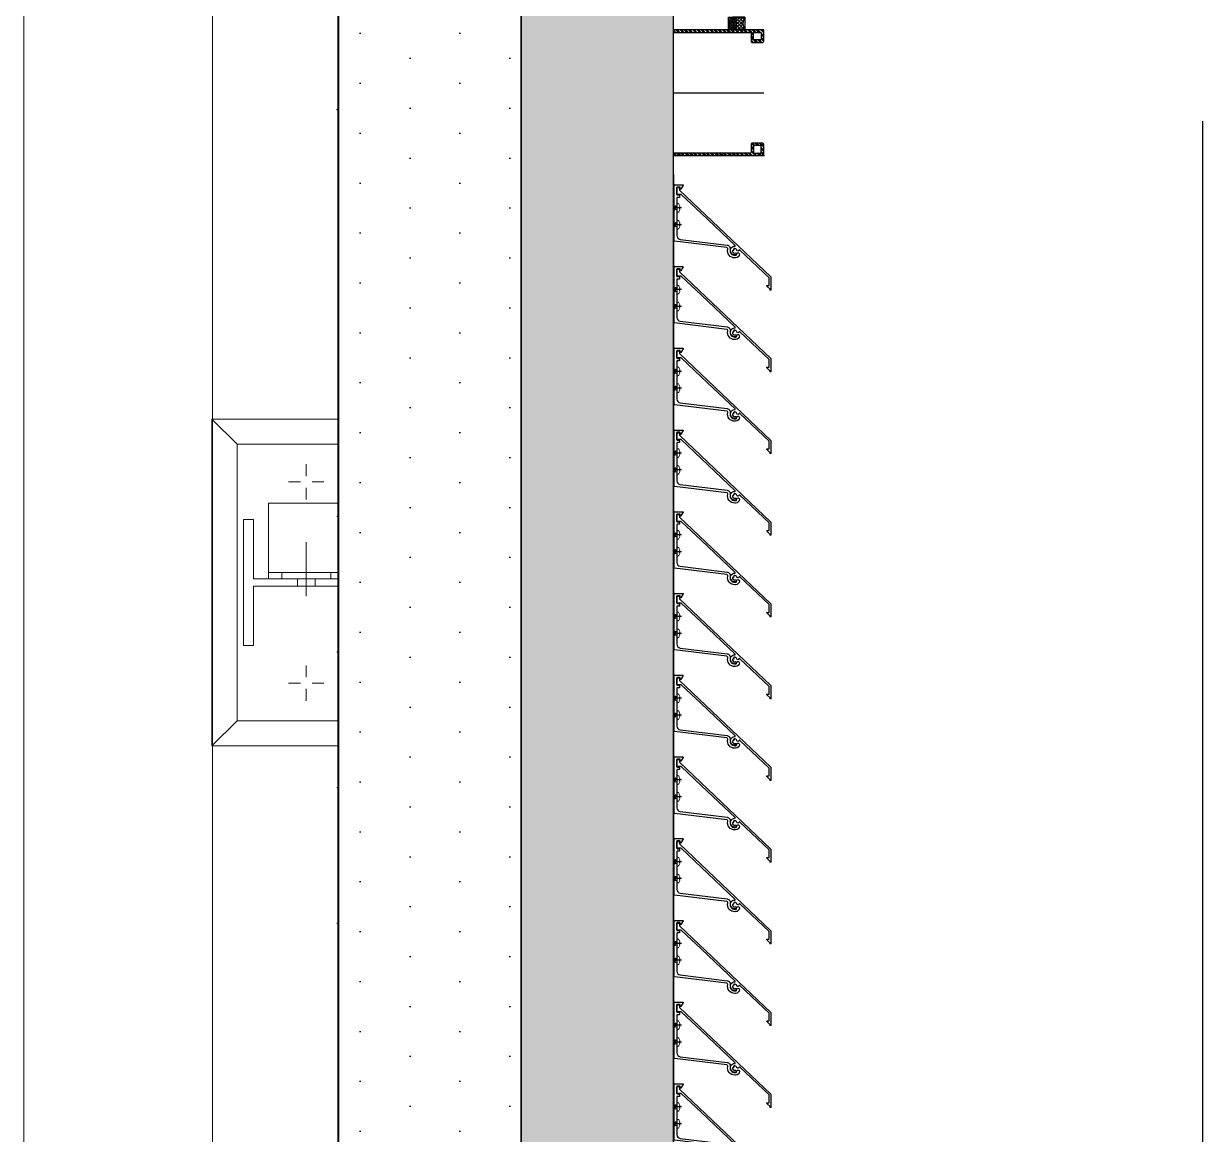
# Model space of a CAD drawing. Header units: millimetres. Extents: x 652937 to 1670132, y 1473552 to 2851037.
# Drawn here: x 720140 to 721077, y 1479190 to 1480074 of the extents above; entities that cross this region are included whole.
import ezdxf
from ezdxf.enums import TextEntityAlignment as Align

# ---------------------------------------------------------------- set-up
doc = ezdxf.new("R2010")
doc.units = ezdxf.units.MM
doc.set_wipeout_variables(frame=1)
for name, pattern in [('CENTER', [50.8, 31.75, -6.35, 6.35, -6.35]), ('HIDDEN', [0.375, 0.25, -0.125]), ('TA_GL_005.00000', [13.75, 5, -1.25, 1.25, -1.25, 5]), ('XKITLINE00', [0]), ('XKITLINE02', [4, 2, -2])]:
    doc.linetypes.add(name, pattern=pattern)
for name, color, linetype in [('000 - 0_SYM_DWG_GRID-BUBBLE_MAIN_COLOR_1', 7, 'Continuous'), ('000 - 0_SYM_DWG_GRIDLINE_MAIN_COLOR_251', 7, 'Continuous'), ('000 - EXISTING_PRECAST_MAIN_COLOR_1', 7, 'Continuous'), ('000 - STRUCTURE_STEEL_ACCESORIES_SUB_COLOR_3', 7, 'Continuous'), ('010 - ASPG_ACCESSORIES_CUT_COLOR_1', 7, 'Continuous'), ('010 - ASPG_ACCESSORIES_HATCH_', 7, 'Continuous'), ('010 - ASPG_ACCESSORIES_MAIN_COLOR_1', 7, 'Continuous'), ('010 - ASPG_ACCESSORIES_SUB_COLOR_1', 7, 'Continuous'), ('010 - ASPG_EXTR_MAIN_COLOR_2', 7, 'Continuous'), ('010 - ASPG_FLASHING_HATCH_', 7, 'Continuous'), ('010 - ASPG_FLASHING_MAIN_COLOR_2', 7, 'Continuous'), ('010 - ASPG_FLASHING_MAIN_COLOR_4', 7, 'Continuous'), ('010 - ASPG_FLASHING_WIPEOUT_', 7, 'Continuous'), ('010 - ASPG_FLASING_WIPEOUT_', 7, 'Continuous'), ('010 - ASPG_FRAMING_CUT_COLOR_4', 7, 'Continuous'), ('010 - ASPG_FRAMING_HATCH_', 7, 'Continuous'), ('010 - ASPG_FRAMING_MAIN_COLOR_2', 7, 'Continuous'), ('010 - ASPG_FRAMING_SUB_COLOR_2', 7, 'Continuous'), ('010 - ASPG_FRAMING_WIPEOUT_', 7, 'Continuous'), ('BOLT & SCREW', 7, 'Continuous'), ('Center Line', 7, 'CENTER'), ('TEXT', 7, 'Continuous'), ('tube-stopper', 7, 'Continuous')]:
    doc.layers.add(name, color=color, linetype=linetype)
for name, color, linetype, plot in [('000 - STRUCTURE_STEEL_ACCESORIES_DEF_SUB', 7, 'Continuous', False), ('010 - ASPG_ACCESSORIES_DEF_SUB', 7, 'Continuous', False), ('010 - ASPG_EXTR_DEF_SUB', 7, 'Continuous', False), ('010 - ASPG_FRAMING_DEF_SUB', 7, 'Continuous', False)]:
    doc.layers.add(name, color=color, linetype=linetype, plot=plot)
for name, color, linetype, lineweight in [('12-GRID', 7, 'CENTER', 13), ('9-SCREW', 7, 'Continuous', 9), ('A-010-M_LINE', 7, 'Continuous', 9), ('A-WALL', 7, 'Continuous', 25), ('Bolt', 7, 'Continuous', 0), ('Part', 7, 'Continuous', 0), ('SCREW', 7, 'Continuous', 5)]:
    doc.layers.add(name, color=color, linetype=linetype, lineweight=lineweight)
doc.styles.add('Arial', font='arial.ttf')
doc.styles.add('TA', font='', dxfattribs={"height": 4.5})
doc.styles.get('TA').set_extended_font_data('Cordia New')

# ---------------------------------------------------------------- blocks, each defined once
blk = doc.blocks.new('1')
at = {"layer": 'A-010-M_LINE', "color": 7}
blk.add_line((274197.99, -51980.53), (278073.16, -51980.53), dxfattribs=at)
blk = doc.blocks.new('3')
at = {"layer": 'Bolt', "color": 7, "linetype": 'XKITLINE00', "lineweight": 0}
for p, q in [((-180.7792, -57.0434), (-180.7792, -57.0901)), ((-179.9792, -57.0434), (-179.9792, -57.0901)), ((-180.8492, -57.1134), (-180.8026, -57.1134)), ((-180.7792, -57.1834), (-180.7792, -57.1368)), ((-180.7092, -57.1134), (-180.7558, -57.1134)), ((-180.0492, -57.1134), (-180.0026, -57.1134)), ((-179.9792, -57.1834), (-179.9792, -57.1368)), ((-179.9092, -57.1134), (-179.9558, -57.1134)), ((-180.5292, -57.6009), (-180.5292, -57.6475)), ((-180.5292, -57.6009), (-180.5292, -57.6475)), ((-180.2292, -57.6009), (-180.2292, -57.6475)), ((-180.2292, -57.6009), (-180.2292, -57.6475)), ((-180.5992, -57.6709), (-180.5526, -57.6709)), ((-180.5992, -57.6709), (-180.5526, -57.6709)), ((-180.5292, -57.7409), (-180.5292, -57.6942)), ((-180.5292, -57.7409), (-180.5292, -57.6942)), ((-180.4592, -57.6709), (-180.5058, -57.6709)), ((-180.4592, -57.6709), (-180.5058, -57.6709)), ((-180.2992, -57.6709), (-180.2526, -57.6709)), ((-180.2992, -57.6709), (-180.2526, -57.6709)), ((-180.2292, -57.7409), (-180.2292, -57.6942)), ((-180.2292, -57.7409), (-180.2292, -57.6942)), ((-180.1592, -57.6709), (-180.2058, -57.6709)), ((-180.1592, -57.6709), (-180.2058, -57.6709))]:
    blk.add_line(p, q, dxfattribs=at)
at = {"layer": 'Bolt', "color": 7, "linetype": 'XKITLINE02', "lineweight": 0}
for p, q in [((-180.3642, -57.0159), (-180.3392, -57.0159)), ((-180.3942, -57.0784), (-180.3642, -57.0784)), ((-180.4338, -57.1134), (-180.2192, -57.1134)), ((-180.3942, -57.1484), (-180.3642, -57.1484)), ((-180.3642, -57.2109), (-180.3392, -57.2109))]:
    blk.add_line(p, q, dxfattribs=at)
at = {"layer": 'Part', "color": 7, "lineweight": 0}
for p, q in [((-181.0292, -56.7384), (-180.9292, -56.8384)), ((-179.8292, -56.8384), (-179.7292, -56.7384)), ((-180.3392, -57.2634), (-180.3392, -56.9634))]:
    blk.add_line(p, q, dxfattribs=at)
at = {"layer": 'Part', "color": 7, "linetype": 'XKITLINE02', "lineweight": 0}
for p, q in [((-180.3642, -57.2634), (-180.3642, -56.9634)), ((-180.3942, -57.9709), (-180.3942, -57.3884)), ((-180.3642, -57.9709), (-180.3642, -57.3884)), ((-180.3642, -57.5065), (-180.3942, -57.5065))]:
    blk.add_line(p, q, dxfattribs=at)
at = {"layer": 'Part', "color": 7, "linetype": 'HIDDEN', "lineweight": 0}
for p, q in [((-180.9292, -57.3884), (-181.0292, -57.4884)), ((-179.7292, -57.4884), (-179.8292, -57.3884))]:
    blk.add_line(p, q, dxfattribs=at)
at = {"layer": 'Part', "color": 7, "linetype": 'HIDDEN', "lineweight": 0, "ltscale": 5}
for p, q in [((-178.2567, -57.3983), (-182.5117, -57.3981)), ((-178.2567, -57.9433), (-182.5117, -57.9431))]:
    blk.add_line(p, q, dxfattribs=at)
at = {"layer": 'Part', "color": 7, "linetype": 'XKITLINE00', "lineweight": 0}
blk.add_line((-182.5017, -57.9829), (-182.5017, -57.9831), dxfattribs=at)
at = {"layer": 'Part', "color": 7, "lineweight": 0}
for points in [[(-179.7292, -57.3599), (-179.7292, -56.7384), (-181.0292, -56.7384), (-181.0292, -57.3599)], [(-180.3642, -56.9634), (-180.0642, -56.9634), (-180.0642, -57.2634), (-180.3642, -57.2634)], [(-178.2567, -57.9829), (-178.2566, -57.3583), (-182.5117, -57.3581), (-182.5117, -57.9831), (-178.2567, -57.9833)]]:
    blk.add_lwpolyline(points, dxfattribs=at)
for points in [[(-180.9292, -57.3884), (-179.8292, -57.3884), (-179.8292, -56.8384), (-180.9292, -56.8384)], [(-180.1292, -56.9034), (-180.3642, -56.9034), (-180.3642, -57.3234), (-180.1292, -57.3234), (-180.1292, -57.3634), (-180.6292, -57.3634), (-180.6292, -57.3234), (-180.3942, -57.3234), (-180.3942, -56.9034), (-180.6292, -56.9034), (-180.6292, -56.8634), (-180.1292, -56.8634)]]:
    blk.add_lwpolyline(points, close=True, dxfattribs=at)
at = {"layer": 'Part', "color": 7, "linetype": 'HIDDEN', "lineweight": 0}
blk.add_lwpolyline([(-181.0292, -57.3599), (-181.0292, -57.4884), (-179.7292, -57.4884), (-179.7292, -57.3599)], dxfattribs=at)
at = {"layer": 'Part', "color": 7, "linetype": 'XKITLINE02', "lineweight": 0}
blk.add_lwpolyline([(-180.6292, -57.3884), (-180.6292, -57.9709), (-180.1292, -57.9709), (-180.1292, -57.3884)], dxfattribs=at)
blk = doc.blocks.new('*U9146')
at = {"layer": '000 - 0_SYM_DWG_GRIDLINE_MAIN_COLOR_251', "color": 7, "linetype": 'ByBlock', "ltscale": 5}
blk.add_line((30, 0), (-372.229, 0), dxfattribs=at)
at = {"color": 7, "style": 'TA', "flags": 1}
blk.add_attdef('LOCATION', (6, -6), '', height=4.5, rotation=270, dxfattribs=at)
at = {"layer": '000 - 0_SYM_DWG_GRID-BUBBLE_MAIN_COLOR_1', "color": 7, "style": 'Arial'}
blk.add_attdef('GRID-HEAD', text='', height=4, rotation=270, dxfattribs=at).set_placement((56.875, 0), align=Align.MIDDLE_CENTER)
blk = doc.blocks.new('W-1-PP18-ST_ENT3_REV02_20260413-040446_PP18_ENT_3_Y_DIMS')
at = {"layer": '000 - 0_SYM_DWG_GRIDLINE_MAIN_COLOR_251', "color": 7, "linetype": 'TA_GL_005.00000', "xscale": 50.00000000000017, "yscale": 50.00000000000017, "zscale": 50.00000000000017, "rotation": 90}
blk.add_blockref('*U9146', (20750, 1155.78), dxfattribs=at)
blk = doc.blocks.new('W-1-PP18-ST_ENT3_REV02_20260413-050421_PP18_ENT3_MAIN_PLAN')
at = {"layer": 'TEXT'}
h = blk.add_hatch(dxfattribs=at)
h.set_pattern_fill('ANSI34', scale=21.831008, angle=305.769)
h.set_pattern_definition([(230.0083, (16484.82, -22407.65), (318.622, -267.277), []), (230.0083, (16387.17, -22416.2), (318.622, -267.277), []), (230.0083, (16289.52, -22424.77), (318.622, -267.277), []), (230.0083, (16191.87, -22433.32), (318.622, -267.277), [])])
h.paths.add_polyline_path([(8351.91, -15550.1), (8350.22, 1004.77), (20060.18, 1006.6), (20061.88, -15548.27)], flags=16)
h.paths.add_polyline_path([(8201.93, -15700.13), (8201.11, 1155.65), (20210.65, 1155.93), (20211.47, -15699.85)])
at = {"layer": '000 - EXISTING_PRECAST_MAIN_COLOR_1', "color": 7, "linetype": 'XKITLINE00', "lineweight": 0}
blk.add_line((20170.5, -13449.86), (20170.5, -12594), dxfattribs=at)
at = {"layer": 'A-WALL', "color": 7, "lineweight": 13}
blk.add_lwpolyline([(20062.22, 1006.47), (20062.22, -15549.89), (8352.6, -15549.94), (8350.22, 1004.77)], close=True, dxfattribs=at)
at = {"layer": 'A-WALL', "color": 7, "linetype": 'HIDDEN', "lineweight": 13, "ltscale": 8}
blk.add_lwpolyline([(20211.68, -11499.78), (20211.97, -13449.88)], dxfattribs=at)
at = {"layer": 'A-WALL', "color": 7, "lineweight": 13}
for points in [[(19962.1, -15449.97), (19962.71, -11674.81)], [(20211.95, -13449.88), (20212.02, -13899.93)]]:
    blk.add_lwpolyline(points, dxfattribs=at)
at = {"color": 7}
blk.add_blockref('W-1-PP18-ST_ENT3_REV02_20260413-040446_PP18_ENT_3_Y_DIMS', (0, 0), dxfattribs=at)
at = {"color": 7, "xscale": 200.000000000001, "yscale": 200.000000000001, "zscale": 200.000000000001, "rotation": 90}
blk.add_blockref('3', (8614.44, 23052.34), dxfattribs=at)
at = {"layer": 'A-WALL', "color": 7, "linetype": 'HIDDEN', "lineweight": 13, "ltscale": 8, "rotation": 90}
blk.add_blockref('1', (-32167.96, -289748.14), dxfattribs=at)
blk = doc.blocks.new('*U9351')
at = {"layer": '12-GRID', "color": 7, "linetype": 'CENTER'}
for p, q in [((0, -6.2), (0, 2.2)), ((-4.2, -2), (4.2, -2))]:
    blk.add_line(p, q, dxfattribs=at)
at = {"layer": 'BOLT & SCREW', "color": 7}
for p, q in [((-0.55, -1.77), (-1.77, -1.56)), ((-0.55, -2.23), (-1.77, -2.44)), ((-0.46, -1.77), (-0.88, -1.56)), ((-0.46, -2.23), (-0.88, -2.44)), ((-0.23, -1.45), (-0.44, -0.23)), ((-0.23, -1.54), (-0.44, -1.12)), ((-0.23, -2.46), (-0.44, -2.88)), ((-0.23, -2.55), (-0.44, -3.77)), ((0.23, -1.45), (0.44, -0.23)), ((0.23, -1.54), (0.44, -1.12)), ((0.44, -2.88), (0.23, -2.46)), ((0.23, -2.55), (0.44, -3.77)), ((0.46, -1.77), (0.88, -1.56)), ((0.46, -2.23), (0.88, -2.44)), ((0.55, -1.77), (1.77, -1.56)), ((0.55, -2.23), (1.77, -2.44))]:
    blk.add_line(p, q, dxfattribs=at)
for points in [[(-1.77, -1.56), (-0.88, -1.56, 0.414214), (-0.44, -1.12), (-0.44, -0.23), (0.44, -0.23), (0.44, -1.12, 0.414214), (0.88, -1.56), (1.77, -1.56), (1.77, -2.44), (0.88, -2.44, 0.414214), (0.44, -2.88), (0.44, -3.77), (-0.44, -3.77), (-0.44, -2.88, 0.414214), (-0.88, -2.44), (-1.77, -2.44)], [(0.23, -2.46, -0.414214), (0.46, -2.23), (0.55, -2.23), (0.55, -1.77), (0.46, -1.77, -0.414214), (0.23, -1.54), (0.23, -1.45), (-0.23, -1.45), (-0.23, -1.54, -0.414214), (-0.46, -1.77), (-0.55, -1.77), (-0.55, -2.23), (-0.46, -2.23, -0.414214), (-0.23, -2.46), (-0.23, -2.55), (0.23, -2.55)]]:
    blk.add_lwpolyline(points, format="xyb", close=True, dxfattribs=at)
blk.add_circle((0, -2), 3.5, dxfattribs=at)
blk = doc.blocks.new('000_ASPG_TYP_FILES_20260218-010703_FRAME_EXTR_')
at = {"layer": '010 - ASPG_FRAMING_HATCH_'}
h = blk.add_hatch(dxfattribs=at)
h.set_pattern_fill('ANSI32', scale=0.1, angle=180)
edge = h.paths.add_edge_path()
edge.add_line((2, 16), (2, 2))
edge.add_line((2, 2), (39.7, 2))
edge.add_arc((39.7, 1.7), 0.3, 0, 90, ccw=False)
edge.add_line((40, 1.7), (40, 0.3))
edge.add_arc((39.7, 0.3), 0.3, -90, 0, ccw=False)
edge.add_line((39.7, 0), (0.3, 0))
edge.add_arc((0.3, 0.3), 0.3, 180, 270, ccw=False)
edge.add_line((0, 0.3), (0, 17.7))
edge.add_arc((0.3, 17.7), 0.3, 90, 180, ccw=False)
edge.add_line((0.3, 18), (22.56, 18))
edge.add_arc((22.56, 18.5), 0.5, 270, 380.20955)
edge.add_arc((26.17, 19.83), 3.35, 182.06379, 200.20955, ccw=False)
edge.add_arc((23.58, 19.74), 0.76, 2.06379, 182.06379, ccw=False)
edge.add_arc((26.17, 19.83), 1.83, 182.06379, 447.93621)
edge.add_arc((26.26, 22.42), 0.76, 87.93621, 267.93621, ccw=False)
edge.add_arc((26.17, 19.83), 3.35, 69.79045, 87.93621, ccw=False)
edge.add_arc((27.5, 23.44), 0.5, 249.79045, 360)
edge.add_line((28, 23.44), (28, 26.68))
edge.add_line((28, 26.68), (28.5, 27.18))
edge.add_line((28.5, 27.18), (28, 27.68))
edge.add_line((28, 27.68), (28, 38.62))
edge.add_line((28, 38.62), (28.5, 39.12))
edge.add_line((28.5, 39.12), (28, 39.62))
edge.add_line((28, 39.62), (28, 42.86))
edge.add_arc((27.5, 42.86), 0.5, 0, 110.20955)
edge.add_arc((26.17, 46.47), 3.35, 272.06379, 290.20955, ccw=False)
edge.add_arc((26.26, 43.88), 0.76, 92.06379, 272.06379, ccw=False)
edge.add_arc((26.17, 46.47), 1.83, 272.06379, 537.93621)
edge.add_arc((23.58, 46.56), 0.76, 177.93621, 357.93621, ccw=False)
edge.add_arc((26.17, 46.47), 3.35, 159.79045, 177.93621, ccw=False)
edge.add_arc((22.56, 47.8), 0.5, 339.79045, 450)
edge.add_line((22.56, 48.3), (0.3, 48.3))
edge.add_arc((0.3, 48.6), 0.3, 180, 270, ccw=False)
edge.add_line((0, 48.6), (0, 60))
edge.add_arc((0.3, 60), 0.3, 90, 180, ccw=False)
edge.add_line((0.3, 60.3), (5, 60.3))
edge.add_line((5, 60.3), (5, 65))
edge.add_arc((5.3, 65), 0.3, 90, 180, ccw=False)
edge.add_line((5.3, 65.3), (30, 65.3))
edge.add_line((30, 65.3), (30, 63.6))
edge.add_arc((29.7, 63.6), 0.3, -90, 0, ccw=False)
edge.add_line((29.7, 63.3), (7.3, 63.3))
edge.add_arc((7.3, 63), 0.3, 90, 180)
edge.add_line((7, 63), (7, 58.3))
edge.add_line((7, 58.3), (2.3, 58.3))
edge.add_arc((2.3, 58), 0.3, 90, 180)
edge.add_line((2, 58), (2, 50.6))
edge.add_arc((2.3, 50.6), 0.3, 180, 270)
edge.add_line((2.3, 50.3), (29.7, 50.3))
edge.add_arc((29.7, 50), 0.3, 0, 90, ccw=False)
edge.add_line((30, 50), (30, 26.68))
edge.add_line((30, 26.68), (30, 16.3))
edge.add_arc((29.7, 16.3), 0.3, -90, 0, ccw=False)
edge.add_line((29.7, 16), (2, 16))
at = {"layer": '010 - ASPG_FRAMING_CUT_COLOR_4', "color": 7}
blk.add_lwpolyline([(2, 16), (2, 2), (39.7, 2, -0.414214), (40, 1.7), (40, 0.3, -0.414214), (39.7, 0), (0.3, 0, -0.414214), (0, 0.3), (0, 17.7, -0.414214), (0.3, 18), (22.56, 18, 0.52173), (23.03, 18.67, -0.079342), (22.82, 19.71, -1), (24.34, 19.76, 2.296346), (26.24, 21.66, -1), (26.29, 23.18, -0.079342), (27.33, 22.97, 0.52173), (28, 23.44), (28, 26.68), (28.5, 27.18), (28, 27.68), (28, 38.62), (28.5, 39.12), (28, 39.62), (28, 42.86, 0.52173), (27.33, 43.33, -0.079342), (26.29, 43.12, -1), (26.24, 44.64, 2.296346), (24.34, 46.54, -1), (22.82, 46.59, -0.079342), (23.03, 47.63, 0.52173), (22.56, 48.3), (0.3, 48.3, -0.414214), (0, 48.6), (0, 60, -0.414214), (0.3, 60.3), (5, 60.3), (5, 65, -0.414214), (5.3, 65.3), (30, 65.3), (30, 63.6, -0.414214), (29.7, 63.3), (7.3, 63.3, 0.414214), (7, 63), (7, 58.3), (2.3, 58.3, 0.414214), (2, 58), (2, 50.6, 0.414214), (2.3, 50.3), (29.7, 50.3, -0.414214), (30, 50), (30, 26.68), (30, 16.3, -0.414214), (29.7, 16)], format="xyb", close=True, dxfattribs=at)
at = {"color": 7}
for p in [(26.17, 48.47), (26.17, 21.83)]:
    blk.add_blockref('*U9351', p, dxfattribs=at)
blk = doc.blocks.new('000_ASPG_TYP_FILES_FRAMING_EXTR_BREAKLINE_TYPE_2')
at = {"layer": '010 - ASPG_FRAMING_HATCH_', "transparency": 33554585}
h = blk.add_hatch(dxfattribs=at)
h.set_pattern_fill('ANSI32', scale=0.25)
h.paths.add_polyline_path([(131, 91, 0.414214), (132, 90), (140, 90, 0.414214), (141, 91), (141, 100), (2, 100), (2, 125), (0, 125), (0, 99, 0.414214), (1, 98), (63, 98, -0.414214), (64, 97), (64, 3, -0.414214), (63, 2), (0, 2), (0, 0), (141, 0), (141, 9, 0.414214), (140, 10), (132, 10, 0.414214), (131, 9), (131, 3, -0.414214), (130, 2), (67, 2, -0.414214), (66, 3), (66, 97, -0.414214), (67, 98), (130, 98, -0.414214), (131, 97)])
h.paths.add_polyline_path([(133, 92), (133, 98), (139, 98), (139, 92)], flags=16)
h.paths.add_polyline_path([(133, 8), (139, 8), (139, 2), (133, 2)], flags=16)
at = {"layer": '010 - ASPG_FRAMING_HATCH_'}
h = blk.add_hatch(dxfattribs=at)
h.set_pattern_fill('ANSI37', scale=0.595498, angle=-90)
h.set_pattern_definition([(315, (1257419.4929, -519971.6224), (1.3369313545, 1.3369313545), []), (45, (1257419.4929, -519971.6224), (-1.3369313545, 1.3369313545), [])])
edge = h.paths.add_edge_path()
edge.add_ellipse((57.77, 105), major_axis=(0, -5), ratio=0.644482, start_angle=0, end_angle=180)
edge.add_line((57.77, 110), (62, 110))
edge.add_arc((62, 110.3), 0.3, -90, 0)
edge.add_line((62.3, 110.3), (62.3, 111))
edge.add_line((62.3, 111), (61.8, 111.5))
edge.add_line((61.8, 111.5), (62.3, 112))
edge.add_line((62.3, 112), (61.8, 112.5))
edge.add_line((61.8, 112.5), (62.3, 113))
edge.add_line((62.3, 113), (61.8, 113.5))
edge.add_line((61.8, 113.5), (62.3, 114))
edge.add_line((62.3, 114), (62.3, 115))
edge.add_line((62.3, 115), (63.3, 115))
edge.add_line((63.3, 115), (63.8, 115.5))
edge.add_line((63.8, 115.5), (64.3, 115))
edge.add_line((64.3, 115), (64.8, 115.5))
edge.add_line((64.8, 115.5), (65.3, 115))
edge.add_line((65.3, 115), (65.8, 115.5))
edge.add_line((65.8, 115.5), (66.3, 115))
edge.add_line((66.3, 115), (67, 115))
edge.add_arc((67, 115.3), 0.3, -90, 0)
edge.add_line((67.3, 115.3), (67.3, 110))
edge.add_arc((77.2, 105), 11.09, 153.20373, 206.79627)
edge.add_line((67.3, 100), (57.77, 100))
h = blk.add_hatch(dxfattribs=at)
h.set_pattern_fill('ANSI37', scale=0.595498, angle=-90)
h.set_pattern_definition([(315, (1257419.1929, -519973.9224), (1.3369313545, 1.3369313545), []), (45, (1257419.1929, -519973.9224), (-1.3369313545, 1.3369313545), [])])
edge = h.paths.add_edge_path()
edge.add_ellipse((11.53, 105), major_axis=(0, -5), ratio=0.644482, start_angle=180, end_angle=360, ccw=False)
edge.add_line((11.53, 110), (2, 110))
edge.add_arc((-7.9, 105), 11.09, -26.79627, 26.79627, ccw=False)
edge.add_line((2, 100), (11.53, 100))
h = blk.add_hatch(dxfattribs=at)
h.set_pattern_fill('HONEY', scale=0.238199, angle=-90)
h.set_pattern_definition([(270, (1257419.4425, -519993.9224), (0.65495992507, -1.1344238721), [0.7562825814, -1.5125651628]), (30, (1257419.4425, -519993.9224), (0.65495992936, 1.1344238696), [0.7562825814, -1.5125651628]), (330, (1257419.4425, -519993.9224), (1.30991985442, -2.48e-09), [-1.5125651628, 0.7562825814])])
edge = h.paths.add_edge_path()
edge.add_ellipse((11.78, 105), major_axis=(0, -5), ratio=0.644482, start_angle=0, end_angle=360, ccw=False)
h = blk.add_hatch(dxfattribs=at)
h.set_pattern_fill('HONEY', scale=0.238199, angle=-90)
h.set_pattern_definition([(270, (1257419.24324, -519991.6224), (0.65495992507, -1.1344238721), [0.7562825814, -1.5125651628]), (30, (1257419.24324, -519991.6224), (0.65495992936, 1.1344238696), [0.7562825814, -1.5125651628]), (330, (1257419.24324, -519991.6224), (1.30991985442, -2.48e-09), [-1.5125651628, 0.7562825814])])
edge = h.paths.add_edge_path()
edge.add_ellipse((57.52, 105), major_axis=(0, -5), ratio=0.644482, start_angle=0, end_angle=360)
at = {"color": 7}
blk.add_point((141, 100), dxfattribs=at)
at = {"layer": '010 - ASPG_FRAMING_CUT_COLOR_4', "color": 7}
blk.add_lwpolyline([(0, 0), (0, 2), (63, 2, 0.414214), (64, 3), (64, 97, 0.414214), (63, 98), (1, 98, -0.414214), (0, 99), (0, 125), (2, 125), (2, 100), (141, 100), (141, 91, -0.414214), (140, 90), (132, 90, -0.414214), (131, 91), (131, 97, 0.414214), (130, 98), (67, 98, 0.414214), (66, 97), (66, 3, 0.414214), (67, 2), (130, 2, 0.414214), (131, 3), (131, 9, -0.414214), (132, 10), (140, 10, -0.414214), (141, 9), (141, 0)], format="xyb", close=True, dxfattribs=at)
for points in [[(139, 98), (139, 92), (133, 92), (133, 98)], [(139, 2), (139, 8), (133, 8), (133, 2)]]:
    blk.add_lwpolyline(points, close=True, dxfattribs=at)
at = {"layer": '010 - ASPG_FRAMING_DEF_SUB', "color": 7, "transparency": 33554457}
blk.add_line((0, 50), (141, 50), dxfattribs=at)
for points in [[(54.3, 100), (67.3, 100), (67.3, 115.5), (54.3, 115.5)], [(2, 100), (15, 100), (15, 110), (2, 110)]]:
    blk.add_lwpolyline(points, close=True, dxfattribs=at)
at = {"layer": '010 - ASPG_FRAMING_SUB_COLOR_2', "color": 7}
for points in [[(57.52, 100), (67.3, 100, -0.238199), (67.3, 110), (67.3, 115.3, -0.414214), (67, 115), (66.3, 115), (65.8, 115.5), (65.3, 115), (64.8, 115.5), (64.3, 115), (63.8, 115.5), (63.3, 115), (62.3, 115), (62.3, 114), (61.8, 113.5), (62.3, 113), (61.8, 112.5), (62.3, 112), (61.8, 111.5), (62.3, 111), (62.3, 110.3, -0.414214), (62, 110), (57.52, 110)], [(11.78, 100), (2, 100, 0.238199), (2, 110), (11.78, 110)]]:
    blk.add_lwpolyline(points, format="xyb", dxfattribs=at)
at = {"layer": '010 - ASPG_FRAMING_SUB_COLOR_2', "color": 7, "extrusion": (0, 0, -1)}
blk.add_ellipse((11.78, 105), major_axis=(0, -5), ratio=0.644482, dxfattribs=at)
at = {"layer": '010 - ASPG_FRAMING_SUB_COLOR_2', "color": 7}
blk.add_ellipse((57.52, 105), major_axis=(0, -5), ratio=0.644482, dxfattribs=at)
blk = doc.blocks.new('PZG35-9D5')
at = {"layer": 'Center Line', "color": 7}
blk.add_line((0, 3.73), (0, -10.53), dxfattribs=at)
at = {"layer": 'SCREW', "color": 7}
for p, q in [((-1.4, 0), (-1.4, -1.09)), ((1.4, 0), (1.4, -0.59)), ((-1.85, -1.4), (1.85, -0.9)), ((-1.85, -1.4), (-1.4, -1.09)), ((-1.85, -1.4), (-1.4, -1.71)), ((-1.85, -2.7), (1.85, -2.2)), ((-1.85, -2.7), (-1.4, -2.39)), ((-1.85, -2.7), (-1.4, -3.01)), ((-1.85, -4), (-1.4, -3.69)), ((-1.85, -4), (-0.99, -3.88)), ((-1.85, -4), (-1.4, -4.31)), ((-1.4, -1.09), (1.4, -0.59)), ((-1.4, -1.71), (1.4, -1.21)), ((-1.4, -1.71), (-1.4, -2.39)), ((-1.4, -2.39), (1.4, -1.89)), ((-1.4, -3.01), (1.4, -2.51)), ((-1.4, -3.01), (-1.4, -3.69)), ((-1.4, -3.69), (-0.84, -3.59)), ((-1.4, -4.31), (-1.18, -4.27)), ((-1.4, -4.31), (-1.4, -8.1)), ((0, -9.5), (-1.4, -8.1)), ((0, -9.5), (1.4, -8.1)), ((0.56, -3.34), (1.4, -3.19)), ((0.71, -3.65), (1.85, -3.5)), ((0.71, -3.93), (1.4, -3.81)), ((0.71, -4.61), (1.4, -4.49)), ((0.71, -4.95), (1.85, -4.8)), ((0.71, -5.23), (1.4, -5.11)), ((1.85, -0.9), (1.4, -0.59)), ((1.85, -0.9), (1.4, -1.21)), ((1.4, -1.21), (1.4, -1.89)), ((1.85, -2.2), (1.4, -1.89)), ((1.85, -2.2), (1.4, -2.51)), ((1.4, -2.51), (1.4, -3.19)), ((1.85, -3.5), (1.4, -3.19)), ((1.85, -3.5), (1.4, -3.81)), ((1.4, -3.81), (1.4, -4.49)), ((1.85, -4.8), (1.4, -4.49)), ((1.85, -4.8), (1.4, -5.11)), ((1.4, -5.11), (1.4, -8.1))]:
    blk.add_line(p, q, dxfattribs=at)
blk.add_lwpolyline([(0, -9.5), (0.71, -5.23), (0.71, -3.6, 0.417657), (0.41, -3.3, 0.108102), (-0.84, -3.59), (-1.4, -4.7)], format="xyb", dxfattribs=at)
blk = doc.blocks.new('*U9352')
at = {"layer": 'SCREW', "color": 7}
blk.add_lwpolyline([(3.03, 1.78, 0.09906), (0.8, 2.55), (0.8, 2.27), (-0.8, 2.27), (-0.8, 2.55, 0.09906), (-3.03, 1.78, 0.266588), (-3.5, 0.96), (-3.5, 0.2, 0.414214), (-3.3, 0), (3.3, 0, 0.414214), (3.5, 0.2), (3.5, 0.96, 0.266588)], format="xyb", close=True, dxfattribs=at)
blk.add_blockref('PZG35-9D5', (0, 0), dxfattribs=at)
blk = doc.blocks.new('*U9355')
at = {"color": 7}
blk.add_point((0, 0), dxfattribs=at)
at = {"layer": '010 - ASPG_ACCESSORIES_MAIN_COLOR_1', "color": 7}
blk.add_lwpolyline([(-39.7, -0.6, 0.414214), (-40, -0.9), (-40, -7.37, 0.57735), (-39.65, -7.57), (-36.64, -5.83, 0.767327), (-36.79, -5.3), (-37.9, -5.3, -0.414214), (-38.2, -5), (-38.2, -2.8, -0.414214), (-38, -2.6), (-32.18, -2.6, -0.388879), (-31.98, -2.78), (-31.85, -4.34, 0.388879), (-31.35, -4.8), (-30.3, -4.8, 0.414214), (-30, -4.5), (-30, -2.9, -0.414214), (-29.7, -2.6), (0.41, -2.6, -0.378969), (3.39, -5.24), (7.95, -42.52, 0.446593), (11.62, -45.08, -0.489802), (16.08, -48.68), (16.06, -49.36, -0.18248), (15.8, -50.02, -0.267949), (15.33, -50.17, 1.122115), (15.1, -52.34, 0.405004), (18.06, -49.4), (18.08, -48.72, 0.489805), (11.16, -43.13, -0.446597), (9.94, -42.28), (4.87, -0.85, 0.364176), (4.57, -0.6)], format="xyb", close=True, dxfattribs=at)
at = {"layer": '010 - ASPG_EXTR_DEF_SUB', "color": 7}
for p in [(-40, -0.5), (43.44, -76.9), (43.44, -77.5)]:
    blk.add_point(p, dxfattribs=at)
at = {"layer": '010 - ASPG_EXTR_MAIN_COLOR_2', "color": 7}
blk.add_lwpolyline([(11.37, -48.15), (11.47, -47.44), (12.18, -47.56), (12.29, -46.79, -0.535538), (14.19, -49.17, 0.991572), (15.66, -49.58, 1.157025), (8.79, -48.77, -0.688558), (8.27, -48.99), (-17.14, -22.17), (-32.34, -6.13), (-32.34, -2.9, 0.414312), (-32.64, -2.6), (-37.54, -2.6, 0.414116), (-37.84, -2.9), (-37.84, -4.3, 0.414214), (-37.54, -4.6), (-35.99, -4.6, -0.205895), (-35.77, -4.69), (33.23, -77.5), (43.14, -77.5, 0.668179), (43.36, -76.99), (40.52, -74.15, 0.668179), (40.01, -74.36), (40.01, -76), (33.87, -76), (11.86, -52.78, -0.558354), (12.08, -51.95, 0.766275), (12.04, -50.39, -0.438583), (10.71, -48.05)], format="xyb", close=True, dxfattribs=at)
at = {"layer": 'SCREW', "color": 7, "rotation": 180}
for p in [(-21.65, -2.5), (-8.24, -2.5)]:
    blk.add_blockref('*U9352', p, dxfattribs=at)
blk = doc.blocks.new('*U6678')
at = {"color": 7}
blk.add_wipeout([(1380, 4), (60, 4), (60, 69.3), (1380, 69.3)], dxfattribs=at).dxf.layer = '010 - ASPG_FRAMING_WIPEOUT_'
at = {"layer": '010 - ASPG_FRAMING_MAIN_COLOR_2', "color": 7}
blk.add_lwpolyline([(1350, 69.3), (90, 69.3), (90, 6), (1350, 6)], close=True, dxfattribs=at)
at = {"layer": '010 - ASPG_FRAMING_SUB_COLOR_2', "color": 7}
for points in [[(1380, 4), (60, 4), (60, 69.3), (1380, 69.3)], [(60, 2), (60, 4), (1380, 4), (1380, 2)]]:
    blk.add_lwpolyline(points, close=True, dxfattribs=at)
at = {"color": 7}
for name, p, rotation in [('*U9355', (611.77, 69.3), 180), ('*U9355', (676.77, 69.3), 180), ('*U9355', (741.77, 69.3), 180), ('*U9355', (806.77, 69.3), 180), ('*U9355', (871.77, 69.3), 180), ('*U9355', (936.77, 69.3), 180), ('*U9355', (1001.77, 69.3), 180), ('*U9355', (1066.77, 69.3), 180), ('*U9355', (1131.77, 69.3), 180), ('*U9355', (1196.77, 69.3), 180), ('*U9355', (1261.77, 69.3), 180), ('*U9355', (1326.77, 69.3), 180), ('000_ASPG_TYP_FILES_FRAMING_EXTR_BREAKLINE_TYPE_2', (1490, 0), 89.99999999999999)]:
    blk.add_blockref(name, p, dxfattribs=dict(at, rotation=rotation))
at = {"color": 7, "xscale": -1}
blk.add_blockref('000_ASPG_TYP_FILES_20260218-010703_FRAME_EXTR_', (1380, 4), dxfattribs=at)
blk = doc.blocks.new('W-1-PP18-ST_ENT3_REV02_20260413-054934_PP18_ENT3_ASPG_MAIN_PL')
at = {"color": 7, "xscale": -1, "rotation": 270}
blk.add_blockref('*U6678', (20260, -14074), dxfattribs=at)
blk = doc.blocks.new('010 - ASPG_ACCESSORIES_SLICON_SEALANT_CUT-VIEW')
at = {"layer": '010 - ASPG_ACCESSORIES_HATCH_'}
h = blk.add_hatch(dxfattribs=at)
h.set_pattern_fill('HONEY', scale=0.238199)
h.set_pattern_definition([(360, (-201291.0811, 911815.7646), (1.1344238721, 0.65495992507), [0.7562825814, -1.5125651628]), (120, (-201291.0811, 911815.7646), (-1.1344238696, 0.65495992936), [0.7562825814, -1.5125651628]), (60, (-201291.0811, 911815.7646), (2.5e-09, 1.30991985442), [-1.5125651628, 0.7562825814])])
edge = h.paths.add_edge_path()
edge.add_ellipse((-9.78, -5), major_axis=(0, -5), ratio=0.644482, start_angle=0, end_angle=360)
h = blk.add_hatch(dxfattribs=at)
h.set_pattern_fill('ANSI37', scale=0.595498)
h.set_pattern_definition([(45, (-201311.081, 911815.515), (-1.3369313545, 1.3369313545), []), (135, (-201311.081, 911815.515), (-1.3369313545, -1.3369313545), [])])
edge = h.paths.add_edge_path()
edge.add_ellipse((-9.53, -5), major_axis=(0, -5), ratio=0.644482, start_angle=0, end_angle=180)
edge.add_line((-9.53, 0), (0, 0))
edge.add_arc((9.9, -5), 11.09, 513.20373, 566.79627)
edge.add_line((0, -10), (-9.53, -10))
at = {"layer": '010 - ASPG_ACCESSORIES_CUT_COLOR_1', "color": 7}
blk.add_ellipse((-9.78, -5), major_axis=(0, -5), ratio=0.644482, dxfattribs=at)
at = {"layer": '010 - ASPG_ACCESSORIES_DEF_SUB', "color": 7, "transparency": 33554457}
blk.add_lwpolyline([(0, -10), (-13, -10), (-13, 0), (0, 0)], close=True, dxfattribs=at)
at = {"layer": '010 - ASPG_FRAMING_SUB_COLOR_2', "color": 7}
blk.add_lwpolyline([(-9.78, -10), (0, -10, -0.238199), (0, 0), (-9.78, 0)], format="xyb", dxfattribs=at)
blk = doc.blocks.new('*U8431')
at = {"layer": '12-GRID', "color": 7, "linetype": 'CENTER'}
blk.add_line((0, 6.14), (0, -18.2), dxfattribs=at)
at = {"layer": 'BOLT & SCREW', "color": 7}
for p, q in [((-5.5, 0.55), (-5.5, 0)), ((5.5, 0), (-5.5, 0)), ((-5.2, 0.85), (-4.17, 1.2)), ((5.2, 0.85), (-5.2, 0.85)), ((-4.17, 5.05), (-4.17, 1.2)), ((4.17, 1.2), (-4.17, 1.2)), ((3.13, 5.45), (-3.13, 5.45)), ((-2.58, 0.85), (-2.08, 1.2)), ((-2.08, 5.05), (-2.08, 1.2)), ((-2.08, -1.55), (-2.08, 0)), ((2.08, 5.05), (2.08, 1.2)), ((2.45, 0.85), (2.08, 1.2)), ((2.08, -1.05), (2.08, 0)), ((4.17, 5.05), (4.17, 1.2)), ((5.2, 0.85), (4.17, 1.2)), ((5.5, 0.55), (5.5, 0)), ((-2.73, -1.9), (2.73, -1.4)), ((-2.73, -1.9), (-2.08, -1.55)), ((-2.73, -1.9), (-2.08, -2.25)), ((-2.73, -3.7), (2.73, -3.2)), ((-2.73, -3.7), (-2.08, -3.35)), ((-2.73, -3.7), (-2.08, -4.05)), ((-2.73, -5.5), (2.73, -5)), ((-2.73, -5.5), (2.73, -5)), ((-2.73, -5.5), (-2.08, -5.15)), ((-2.73, -5.5), (-2.08, -5.15)), ((-2.73, -5.5), (-2.08, -5.85)), ((-2.73, -5.5), (-2.08, -5.85)), ((-2.73, -7.3), (2.73, -6.8)), ((-2.73, -7.3), (-2.08, -6.95)), ((-2.73, -7.3), (-2.08, -7.65)), ((-2.73, -9.1), (-2.08, -8.75)), ((-2.73, -9.1), (-1.57, -8.98)), ((-2.73, -9.1), (-2.08, -9.45)), ((-2.08, -1.55), (2.08, -1.05)), ((-2.08, -2.25), (2.08, -1.75)), ((-2.08, -3.35), (-2.08, -2.25)), ((-2.08, -3.35), (2.08, -2.85)), ((-2.08, -4.05), (2.08, -3.55)), ((-2.08, -5.15), (-2.08, -4.05)), ((-2.08, -5.15), (2.08, -4.65)), ((-2.08, -5.15), (2.08, -4.65)), ((-2.08, -5.85), (2.08, -5.35)), ((-2.08, -5.85), (2.08, -5.35)), ((-2.08, -6.95), (-2.08, -5.85)), ((-2.08, -6.95), (-2.08, -5.85)), ((-2.08, -6.95), (2.08, -6.45)), ((-2.08, -7.65), (2.08, -7.15)), ((-2.08, -8.75), (-2.08, -7.65)), ((-2.08, -8.75), (-1.06, -8.61)), ((0.43, -8.44), (2.08, -8.25)), ((0.71, -8.78), (2.73, -8.6)), ((0.71, -9.1), (2.08, -8.95)), ((2.73, -1.4), (2.08, -1.05)), ((2.73, -1.4), (2.08, -1.75)), ((2.08, -2.85), (2.08, -1.75)), ((2.73, -3.2), (2.08, -2.85)), ((2.73, -3.2), (2.08, -3.55)), ((2.08, -4.65), (2.08, -3.55)), ((2.73, -5), (2.08, -4.65)), ((2.73, -5), (2.08, -4.65)), ((2.73, -5), (2.08, -5.35)), ((2.73, -5), (2.08, -5.35)), ((2.08, -6.45), (2.08, -5.35)), ((2.08, -6.45), (2.08, -5.35)), ((2.73, -6.8), (2.08, -6.45)), ((2.73, -6.8), (2.08, -7.15)), ((2.08, -8.25), (2.08, -7.15)), ((2.73, -8.6), (2.08, -8.25)), ((2.73, -8.6), (2.08, -8.95)), ((2.08, -10.05), (2.08, -8.95)), ((-2.73, -10.9), (-2.08, -10.55)), ((-2.73, -10.9), (-1.84, -10.81)), ((-2.73, -10.9), (-2.08, -11.25)), ((-2.08, -9.45), (-1.63, -9.39)), ((-2.08, -10.55), (-2.08, -9.45)), ((-2.08, -10.55), (-1.8, -10.51)), ((-2.08, -11.25), (-1.91, -11.23)), ((-2.08, -12.4), (-2.08, -11.25)), ((-2.08, -12.4), (-2.08, -15.6)), ((0, -17.2), (-2.08, -15.6)), ((0, -17.2), (2.08, -15.6)), ((0.71, -10.21), (2.08, -10.05)), ((0.71, -10.58), (2.73, -10.4)), ((0.71, -10.9), (2.08, -10.75)), ((2.73, -10.4), (2.08, -10.05)), ((2.73, -10.4), (2.08, -10.75)), ((2.08, -10.75), (2.08, -15.6))]:
    blk.add_line(p, q, dxfattribs=at)
blk.add_lwpolyline([(0, -17.2), (0.71, -11.46), (0.71, -8.74, 0.417657), (0.41, -8.44, 0.070993), (-1.53, -8.73), (-2.08, -12.4)], format="xyb", dxfattribs=at)
for centre, radius, start, end in [((-5.2, 0.55), 0.3, 90, 180), ((-3.13, 3.89), 1.56, 48.01708, 131.98292), ((0, -0.18), 5.63, 68.27991, 111.72009), ((3.13, 3.89), 1.56, 48.01708, 131.98292), ((5.2, 0.55), 0.3, 0, 90)]:
    blk.add_arc(centre, radius, start, end, dxfattribs=at)
blk = doc.blocks.new('G$C7D677D58')
at = {"layer": 'tube-stopper'}
h = blk.add_hatch(dxfattribs=at)
h.set_pattern_fill('ANSI35', scale=0.02, angle=280.67684, style=0)
h.set_pattern_definition([(145.676841, (67.453535, -13.0942606), (0.00281929957, 0.00412935224), []), (145.676841, (67.4500606, -13.0949156), (0.00281929957, 0.00412935224), [0.00625, -0.00125, 0, -0.00125])])
h.paths.add_polyline_path([(0.02989, 0.01545), (0.02447, 0.01545), (0.02447, 0.00055), (0.02989, 0.00055)])
at = {"layer": '000 - STRUCTURE_STEEL_ACCESORIES_DEF_SUB', "color": 7, "ltscale": 0.1}
blk.add_line((0.03829, 0.008), (0, 0.008, 0), dxfattribs=at)
at = {"layer": '000 - STRUCTURE_STEEL_ACCESORIES_SUB_COLOR_3', "color": 7}
for p, q in [((0.0024, 0.012, 0), (0.0016, 0.0112, 0)), ((0.0016, 0.0048, 0), (0.0016, 0.0112, 0)), ((0.00687, 0.0112, 0), (0.0016, 0.0112, 0)), ((0.00687, 0.012, 0), (0.0024, 0.012, 0)), ((0.00687, 0.0028, 0), (0.00687, 0.0132, 0)), ((0.01247, 0.01493, 0), (0.00767, 0.01493, 0)), ((0.01247, 0.01146, 0), (0.00767, 0.01146, 0)), ((0.01327, 0, 0), (0.01327, 0.016, 0)), ((0.01327, 0.016, 0), (0.01447, 0.016, 0)), ((0.01327, 0.0028, 0), (0.01327, 0.0132, 0)), ((0.01447, 0.016, 0), (0.01447, 0, 0)), ((0.02989, 0), (0.02989, 0.016)), ((0.02989, 0.016), (0.03109, 0.016)), ((0.03109, 0.016), (0.03109, 0)), ((0.03109, 0.00107), (0.03109, 0.01493)), ((0.03589, 0.01493), (0.03109, 0.01493)), ((0.03589, 0.01146), (0.03109, 0.01146)), ((0.03669, 0.0028), (0.03669, 0.0132)), ((0.00687, 0.0048, 0), (0.0016, 0.0048, 0)), ((0.0024, 0.004, 0), (0.0016, 0.0048, 0)), ((0.00687, 0.004, 0), (0.0024, 0.004, 0)), ((0.01247, 0.00454, 0), (0.00767, 0.00454, 0)), ((0.01247, 0.00107, 0), (0.00767, 0.00107, 0)), ((0.01447, 0, 0), (0.01327, 0, 0)), ((0.03109, 0), (0.02989, 0)), ((0.03589, 0.00454), (0.03109, 0.00454)), ((0.03589, 0.00107), (0.03109, 0.00107))]:
    blk.add_line(p, q, dxfattribs=at)
at = {"layer": '000 - STRUCTURE_STEEL_ACCESORIES_SUB_COLOR_3', "color": 7, "linetype": 'HIDDEN'}
for p, q in [((0.02989, 0.012), (0.01447, 0.012, 0)), ((0.02989, 0.0112), (0.01447, 0.0112, 0)), ((0.02989, 0.0048), (0.01447, 0.0048, 0)), ((0.02989, 0.004), (0.01447, 0.004, 0))]:
    blk.add_line(p, q, dxfattribs=at)
at = {"layer": '000 - STRUCTURE_STEEL_ACCESORIES_SUB_COLOR_3', "color": 7, "elevation": 0}
for points in [[(0.00767, 0.01493, 0.46188), (0.00767, 0.01146, 0.23094), (0.00767, 0.00454, 0.46188), (0.00767, 0.00107)], [(0.01247, 0.01493, -0.46188), (0.01247, 0.01146, -0.23094), (0.01247, 0.00454, -0.46188), (0.01247, 0.00107)], [(0.03589, 0.01493, -0.46188), (0.03589, 0.01146, -0.23094), (0.03589, 0.00454, -0.46188), (0.03589, 0.00107)]]:
    blk.add_lwpolyline(points, format="xyb", dxfattribs=at)
at = {"layer": 'tube-stopper', "color": 7}
blk.add_lwpolyline([(0.02989, 0.01545), (0.02447, 0.01545), (0.02447, 0.00055), (0.02989, 0.00055)], close=True, dxfattribs=at)
blk = doc.blocks.new('G$CF155826C')
at = {"layer": '12-GRID', "color": 7, "ltscale": 0.1}
blk.add_line((0, 0.008), (0.03829, 0.008, 0), dxfattribs=at)
at = {"layer": '9-SCREW', "color": 7}
for p, q in [((0.0016, 0.0028), (0.0016, 0.0132)), ((0.0024, 0.01493), (0.0072, 0.01493)), ((0.0024, 0.01146), (0.0072, 0.01146)), ((0.0072, 0.016), (0.0072, 0)), ((0.0084, 0.016), (0.0072, 0.016)), ((0.0072, 0.00107), (0.0072, 0.01493)), ((0.0084, 0), (0.0084, 0.016)), ((0.02382, 0.016, 0), (0.02382, 0, 0)), ((0.02502, 0.016, 0), (0.02382, 0.016, 0)), ((0.02502, 0, 0), (0.02502, 0.016, 0)), ((0.02502, 0.0028, 0), (0.02502, 0.0132, 0)), ((0.02582, 0.01493, 0), (0.03062, 0.01493, 0)), ((0.02582, 0.01146, 0), (0.03062, 0.01146, 0)), ((0.03142, 0.0028, 0), (0.03142, 0.0132, 0)), ((0.03142, 0.012, 0), (0.03589, 0.012, 0)), ((0.03142, 0.0112, 0), (0.03669, 0.0112, 0)), ((0.03589, 0.012, 0), (0.03669, 0.0112, 0)), ((0.03669, 0.0048, 0), (0.03669, 0.0112, 0)), ((0.0024, 0.00454), (0.0072, 0.00454)), ((0.0024, 0.00107), (0.0072, 0.00107)), ((0.0072, 0), (0.0084, 0)), ((0.02382, 0, 0), (0.02502, 0, 0)), ((0.02582, 0.00454, 0), (0.03062, 0.00454, 0)), ((0.02582, 0.00107, 0), (0.03062, 0.00107, 0)), ((0.03142, 0.0048, 0), (0.03669, 0.0048, 0)), ((0.03142, 0.004, 0), (0.03589, 0.004, 0)), ((0.03589, 0.004, 0), (0.03669, 0.0048, 0))]:
    blk.add_line(p, q, dxfattribs=at)
at = {"layer": '9-SCREW', "color": 7, "linetype": 'HIDDEN'}
for p, q in [((0.0084, 0.012), (0.02382, 0.012, 0)), ((0.0084, 0.0112), (0.02382, 0.0112, 0)), ((0.0084, 0.0048), (0.02382, 0.0048, 0)), ((0.0084, 0.004), (0.02382, 0.004, 0))]:
    blk.add_line(p, q, dxfattribs=at)
at = {"layer": '9-SCREW', "color": 7, "elevation": 0}
for points in [[(0.0024, 0.01493, 0.46188), (0.0024, 0.01146, 0.23094), (0.0024, 0.00454, 0.46188), (0.0024, 0.00107)], [(0.02582, 0.01493, 0.46188), (0.02582, 0.01146, 0.23094), (0.02582, 0.00454, 0.46188), (0.02582, 0.00107)], [(0.03062, 0.01493, -0.46188), (0.03062, 0.01146, -0.23094), (0.03062, 0.00454, -0.46188), (0.03062, 0.00107)]]:
    blk.add_lwpolyline(points, format="xyb", dxfattribs=at)
blk = doc.blocks.new('000_ASPG_TYP_FILES__ASPG_BK_TYPE_1')
at = {"layer": '010 - ASPG_ACCESSORIES_HATCH_'}
h = blk.add_hatch(dxfattribs=at)
h.set_pattern_fill('ANSI32', scale=10, angle=360)
h.set_pattern_definition([(315, (-21437.9592, -50286.0033), (-2.65165043, -2.65165043), []), (315, (-21436.1914, -50286.0033), (-2.65165043, -2.65165043), [])])
h.paths.add_polyline_path([(0, -31.4), (3, -31.4), (3, -50), (0, -50)])
h.paths.add_polyline_path([(0, 0), (11.78, 0), (11.92, -0.18), (11.92, -1.25), (11.27, -1.6), (11.92, -1.95), (11.92, -3), (3, -3), (3, -23.4), (0, -23.4)])
h.paths.add_polyline_path([(16.09, -1.45), (16.73, -1.1), (16.09, -0.75), (16.09, 0), (25, 0), (25, -3), (16.09, -2.98)])
at = {"layer": '010 - ASPG_ACCESSORIES_MAIN_COLOR_1', "color": 7}
blk.add_lwpolyline([(25, 0), (0, 0), (0, -50), (3, -50), (3, -3), (25, -3)], close=True, dxfattribs=at)
at = {"layer": '010 - ASPG_ACCESSORIES_SUB_COLOR_1', "color": 7, "elevation": 0}
for points in [[(0, 0), (11.78, 0), (11.92, -0.18), (11.92, -1.25), (11.27, -1.6), (11.92, -1.95), (11.92, -3), (3, -3), (3, -23.4), (0, -23.4)], [(16.09, -1.45), (16.73, -1.1), (16.09, -0.75), (16.09, 0), (25, 0), (25, -3), (16.09, -2.98)], [(0, -31.4), (3, -31.4), (3, -50), (0, -50)]]:
    blk.add_lwpolyline(points, close=True, dxfattribs=at)
blk = doc.blocks.new('000_ASPG_TYP_FILES_20260218-041527_ASPG_BK_TYPE_2')
at = {"layer": '010 - ASPG_ACCESSORIES_HATCH_'}
h = blk.add_hatch(dxfattribs=at)
h.set_pattern_fill('ANSI32', scale=10)
h.set_pattern_definition([(45, (-3428.178, 1640.9533), (-2.6516504, 2.6516504), []), (45, (-3426.4102, 1640.9533), (-2.6516504, 2.6516504), [])])
h.paths.add_polyline_path([(0, 50), (-5, 50), (-5, 5), (-50, 5), (-50, 0), (0, 0)])
at = {"layer": '010 - ASPG_ACCESSORIES_MAIN_COLOR_1', "color": 7}
blk.add_lwpolyline([(0, 50), (-5, 50), (-5, 5), (-50, 5), (-50, 0), (0, 0)], close=True, dxfattribs=at)
blk = doc.blocks.new('*U8430')
at = {"color": 7, "rotation": 180}
blk.add_blockref('*U8431', (-11, -3, 0), dxfattribs=at)
at = {"color": 7}
for name, p in [('000_ASPG_TYP_FILES_20260218-041527_ASPG_BK_TYPE_2', (-25, -50, 0)), ('000_ASPG_TYP_FILES__ASPG_BK_TYPE_1', (-25, 0, 0))]:
    blk.add_blockref(name, p, dxfattribs=at)
at = {"color": 7, "xscale": 1000, "yscale": 1000, "zscale": 1000}
blk.add_blockref('G$C7D677D58', (-46.47, -34.5, 0), dxfattribs=at)
at = {"color": 7, "xscale": -1000, "yscale": 1000, "zscale": 1000, "rotation": 89.99999999999993}
blk.add_blockref('G$CF155826C', (-44.5, -36.6, 0), dxfattribs=at)
blk = doc.blocks.new('*U9132')
at = {"color": 7}
blk.add_wipeout([(0, -52), (2990, -52), (2990, -197.1), (0, -197.1)], dxfattribs=at).dxf.layer = '010 - ASPG_FLASHING_WIPEOUT_'
at = {"layer": '010 - ASPG_FLASHING_HATCH_'}
h = blk.add_hatch(dxfattribs=at)
h.set_pattern_fill('DOTS', scale=0.5)
h.set_pattern_definition([(0, (0, 0), (19.84375, 39.6875), [0, -39.6875])])
h.paths.add_polyline_path([(0, -52), (2990, -52), (2990, -197.1), (0, -197.1)])
at = {"layer": '010 - ASPG_FLASHING_MAIN_COLOR_2', "color": 7}
blk.add_lwpolyline([(0, -52), (2990, -52), (2990, -197.1), (0, -197.1)], close=True, dxfattribs=at)
at = {"color": 7}
blk.add_wipeout([(0, 69.3), (2990, 69.3), (2990, -52), (0, -52)], dxfattribs=at).dxf.layer = '010 - ASPG_FLASING_WIPEOUT_'
at = {"layer": '010 - ASPG_FLASHING_HATCH_'}
h = blk.add_hatch(dxfattribs=at)
h.set_pattern_fill('DOTS', scale=0.1)
h.set_pattern_definition([(0, (0, 0), (3.96875, 7.9375), [0, -7.9375])])
h.paths.add_polyline_path([(0, 69.3), (2990, 69.3), (2990, -52), (0, -52)])
at = {"layer": '010 - ASPG_FLASHING_MAIN_COLOR_4', "color": 7}
blk.add_lwpolyline([(0, 69.3), (2990, 69.3), (2990, -52), (0, -52)], close=True, dxfattribs=at)
blk = doc.blocks.new('W-1-PP18-ST_ENT3_REV02_20260618-221618_LOPF_FLASHING')
at = {"color": 7, "xscale": -1, "rotation": 270}
blk.add_blockref('*U9132', (20393.52, -14024.84), dxfattribs=at)

msp = doc.modelspace()

# ---------------------------------------------------------------- block references
at = {"color": 7}
msp.add_blockref('W-1-PP18-ST_ENT3_REV02_20260413-050421_PP18_ENT3_MAIN_PLAN', (700327.4222, 1492652.7123), dxfattribs=at)

# ---------------------------------------------------------------- next in the draw order: block references
msp.add_blockref('W-1-PP18-ST_ENT3_REV02_20260413-054934_PP18_ENT3_ASPG_MAIN_PL', (700327.4222, 1492652.7123), dxfattribs=at)

# ---------------------------------------------------------------- next in the draw order: block references
msp.add_blockref('010 - ASPG_ACCESSORIES_SLICON_SEALANT_CUT-VIEW', (720713.3898, 1480078.7165), dxfattribs=at)
at = {"color": 7, "yscale": -1, "rotation": 90}
msp.add_blockref('*U8430', (720589.4222, 1479943.7165), dxfattribs=at)

# ---------------------------------------------------------------- next in the draw order: block references
at = {"color": 7}
msp.add_blockref('W-1-PP18-ST_ENT3_REV02_20260618-221618_LOPF_FLASHING', (700193.9006, 1492603.5552), dxfattribs=at)

doc.saveas('drawing.dxf')
